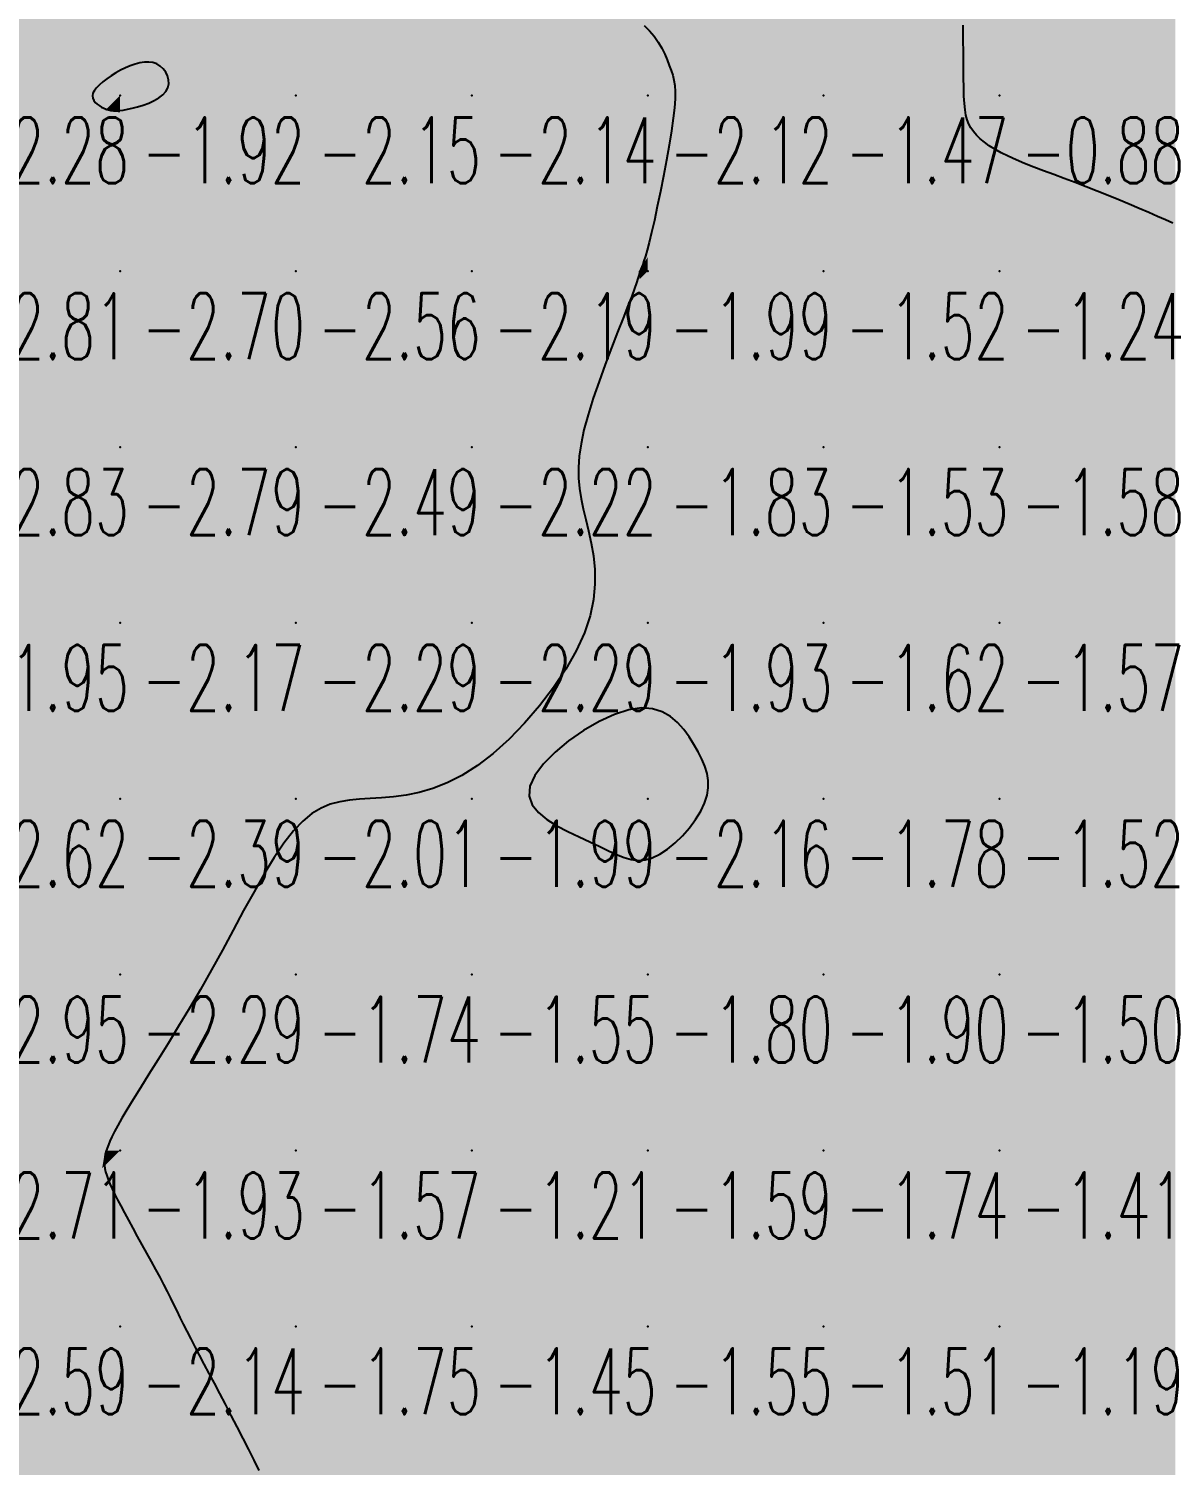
# Model space of a CAD drawing. Header units: millimetres. Extents: x 88261 to 90953, y 390274 to 392322.
# Drawn here: x 90385.1 to 90450.1, y 391089.3 to 391171 of the extents above; entities that cross this region are included whole.
import ezdxf
from ezdxf.enums import TextEntityAlignment as Align

# ---------------------------------------------------------------- set-up
doc = ezdxf.new("R2010")
doc.units = ezdxf.units.MM
doc.header["$LTSCALE"] = 25
for name, color, linetype in [('CN_03_00', 7, 'Continuous'), ('COTEAlt', 7, 'Continuous'), ('TN_COLORIAGE', 7, 'Continuous')]:
    doc.layers.add(name, color=color, linetype=linetype)
doc.styles.add('Simplex 1.0', font='Simplex.shx', dxfattribs={"width": 0.99, "height": 2.5})
doc.styles.get("Standard").update_dxf_attribs({"font": 'times.ttf'})

# ---------------------------------------------------------------- blocks, each defined once
blk = doc.blocks.new('COTE')
at = {"color": 0}
blk.add_point((0, 0), dxfattribs=at)
at = {"layer": 'COTEAlt'}
blk.add_attdef('ALT', text='', height=3.75, dxfattribs=at).set_placement((1.25, -1.25), align=Align.TOP_LEFT)

msp = doc.modelspace()

# ---------------------------------------------------------------- linework, layer by layer
at = {"layer": 'CN_03_00', "flags": 128}
for points, elevation in [([(90420.04, 391171.211), (90420.352, 391170.917), (90420.62, 391170.598), (90420.849, 391170.262), (90421.044, 391169.92), (90421.211, 391169.58), (90421.353, 391169.252), (90421.475, 391168.944), (90421.582, 391168.662), (90421.671, 391168.392), (90421.74, 391168.113), (90421.787, 391167.808), (90421.809, 391167.457), (90421.804, 391167.041), (90421.767, 391166.54), (90421.698, 391165.937), (90421.595, 391165.22), (90421.464, 391164.413), (90421.311, 391163.547), (90421.143, 391162.654), (90420.968, 391161.765), (90420.793, 391160.913), (90420.624, 391160.128), (90420.468, 391159.443), (90420.332, 391158.881), (90420.214, 391158.434), (90420.115, 391158.087), (90420.031, 391157.824), (90419.963, 391157.629), (90419.907, 391157.487), (90419.864, 391157.382), (90419.83, 391157.298), (90419.805, 391157.218), (90419.779, 391157.126), (90419.745, 391157.003), (90419.692, 391156.829), (90419.613, 391156.587), (90419.498, 391156.259), (90419.338, 391155.826), (90419.125, 391155.269), (90418.853, 391154.577), (90418.535, 391153.773), (90418.189, 391152.886), (90417.831, 391151.944), (90417.479, 391150.977), (90417.148, 391150.013), (90416.856, 391149.083), (90416.621, 391148.215), (90416.454, 391147.432), (90416.353, 391146.723), (90416.311, 391146.072), (90416.32, 391145.463), (90416.374, 391144.88), (90416.464, 391144.305), (90416.584, 391143.722), (90416.728, 391143.115), (90416.884, 391142.469), (90417.035, 391141.781), (90417.16, 391141.049), (90417.237, 391140.271), (90417.246, 391139.447), (90417.165, 391138.575), (90416.975, 391137.653), (90416.653, 391136.68), (90416.186, 391135.659), (90415.589, 391134.61), (90414.886, 391133.559), (90414.099, 391132.53), (90413.25, 391131.547), (90412.362, 391130.635), (90411.458, 391129.821), (90410.56, 391129.127), (90409.688, 391128.572), (90408.846, 391128.144), (90408.035, 391127.827), (90407.256, 391127.601), (90406.509, 391127.45), (90405.796, 391127.353), (90405.118, 391127.295), (90404.475, 391127.256), (90403.867, 391127.218), (90403.289, 391127.163), (90402.735, 391127.072), (90402.199, 391126.926), (90401.673, 391126.706), (90401.153, 391126.394), (90400.632, 391125.97), (90400.104, 391125.416), (90399.563, 391124.721), (90399.009, 391123.898), (90398.443, 391122.969), (90397.865, 391121.957), (90397.275, 391120.883), (90396.675, 391119.769), (90396.064, 391118.637), (90395.444, 391117.508), (90394.816, 391116.402), (90394.188, 391115.331), (90393.572, 391114.303), (90392.975, 391113.328), (90392.409, 391112.415), (90391.883, 391111.572), (90391.406, 391110.81), (90390.989, 391110.137), (90390.639, 391109.56), (90390.35, 391109.07), (90390.117, 391108.658), (90389.931, 391108.312), (90389.784, 391108.021), (90389.671, 391107.776), (90389.583, 391107.565), (90389.513, 391107.378), (90389.455, 391107.204), (90389.408, 391107.04), (90389.374, 391106.881), (90389.354, 391106.724), (90389.348, 391106.564), (90389.358, 391106.398), (90389.385, 391106.221), (90389.429, 391106.03), (90389.491, 391105.822), (90389.573, 391105.594), (90389.674, 391105.344), (90389.795, 391105.069), (90389.937, 391104.769), (90390.1, 391104.442), (90390.285, 391104.084), (90390.493, 391103.694), (90390.722, 391103.272), (90390.968, 391102.824), (90391.227, 391102.358), (90391.492, 391101.881), (90391.757, 391101.402), (90392.018, 391100.929), (90392.269, 391100.469), (90392.505, 391100.029), (90392.721, 391099.617), (90392.921, 391099.226), (90393.109, 391098.851), (90393.29, 391098.484), (90393.47, 391098.118), (90393.653, 391097.747), (90393.843, 391097.364), (90394.046, 391096.961), (90394.265, 391096.534), (90394.5, 391096.08), (90394.752, 391095.6), (90395.018, 391095.094), (90395.299, 391094.562), (90395.594, 391094.003), (90395.901, 391093.418), (90396.221, 391092.806), (90396.551, 391092.17), (90396.886, 391091.521), (90397.219, 391090.871), (90397.544, 391090.233), (90397.853, 391089.622), (90398.142, 391089.049)], -2), ([(90450.099, 391159.972), (90449.693, 391160.157), (90449.236, 391160.359), (90448.734, 391160.578), (90448.195, 391160.809), (90447.624, 391161.05), (90447.028, 391161.296), (90446.416, 391161.546), (90445.794, 391161.794), (90445.168, 391162.039), (90444.546, 391162.277), (90443.932, 391162.508), (90443.334, 391162.732), (90442.755, 391162.952), (90442.201, 391163.165), (90441.677, 391163.375), (90441.189, 391163.58), (90440.742, 391163.782), (90440.341, 391163.981), (90439.983, 391164.178), (90439.666, 391164.375), (90439.389, 391164.572), (90439.148, 391164.772), (90438.942, 391164.974), (90438.768, 391165.18), (90438.623, 391165.391), (90438.506, 391165.61), (90438.413, 391165.847), (90438.341, 391166.112), (90438.288, 391166.416), (90438.251, 391166.771), (90438.226, 391167.188), (90438.21, 391167.678), (90438.202, 391168.251), (90438.197, 391168.913), (90438.193, 391169.647), (90438.188, 391170.428), (90438.177, 391171.234)], -1)]:
    msp.add_lwpolyline(points, dxfattribs=dict(at, elevation=elevation))
at = {"layer": 'CN_03_00', "elevation": -2, "flags": 128}
for points in [[(90390.943, 391166.512), (90391.248, 391166.591), (90391.564, 391166.689), (90391.88, 391166.804), (90392.18, 391166.939), (90392.452, 391167.092), (90392.683, 391167.265), (90392.858, 391167.459), (90392.967, 391167.672), (90393.015, 391167.896), (90393.005, 391168.125), (90392.946, 391168.348), (90392.843, 391168.559), (90392.702, 391168.747), (90392.529, 391168.906), (90392.331, 391169.026), (90392.113, 391169.1), (90391.879, 391169.133), (90391.63, 391169.126), (90391.371, 391169.085), (90391.104, 391169.014), (90390.831, 391168.918), (90390.556, 391168.799), (90390.28, 391168.664), (90390.009, 391168.514), (90389.746, 391168.355), (90389.499, 391168.189), (90389.273, 391168.019), (90389.075, 391167.848), (90388.911, 391167.678), (90388.786, 391167.514), (90388.708, 391167.358), (90388.68, 391167.213), (90388.696, 391167.079), (90388.751, 391166.956), (90388.836, 391166.844), (90388.943, 391166.744), (90389.067, 391166.655), (90389.199, 391166.577), (90389.332, 391166.51), (90389.461, 391166.455), (90389.589, 391166.413), (90389.723, 391166.383), (90389.867, 391166.366), (90390.028, 391166.364), (90390.21, 391166.377), (90390.42, 391166.406), (90390.664, 391166.45), (90390.943, 391166.512)], [(90420.935, 391124.089), (90421.374, 391124.378), (90421.811, 391124.734), (90422.231, 391125.142), (90422.622, 391125.587), (90422.969, 391126.053), (90423.261, 391126.527), (90423.482, 391126.992), (90423.623, 391127.438), (90423.688, 391127.865), (90423.684, 391128.279), (90423.618, 391128.685), (90423.497, 391129.087), (90423.328, 391129.491), (90423.119, 391129.901), (90422.875, 391130.323), (90422.603, 391130.757), (90422.295, 391131.183), (90421.941, 391131.58), (90421.533, 391131.923), (90421.061, 391132.19), (90420.515, 391132.358), (90419.887, 391132.403), (90419.167, 391132.301), (90418.354, 391132.04), (90417.484, 391131.639), (90416.602, 391131.128), (90415.751, 391130.536), (90414.976, 391129.894), (90414.322, 391129.229), (90413.832, 391128.573), (90413.552, 391127.955), (90413.511, 391127.397), (90413.684, 391126.899), (90414.03, 391126.455), (90414.51, 391126.057), (90415.083, 391125.699), (90415.71, 391125.373), (90416.351, 391125.072), (90416.965, 391124.791), (90417.521, 391124.524), (90418.023, 391124.28), (90418.48, 391124.068), (90418.905, 391123.901), (90419.309, 391123.788), (90419.703, 391123.74), (90420.098, 391123.768), (90420.507, 391123.882), (90420.935, 391124.089)]]:
    msp.add_lwpolyline(points, close=True, dxfattribs=at)
at = {"layer": 'TN_COLORIAGE', "color": 111}
for points in [[(90380.249, 391177.239, -2.406), (90380.249, 391167.239, -2.406), (90390.249, 391177.239, -2.406)], [(90390.249, 391177.239, -2), (90390.249, 391168.804, -2), (90380.249, 391167.239, -2), (90388.15, 391167.239, -2)], [(90390.249, 391177.239, -2), (90390.249, 391168.804, -2), (90400.249, 391177.239, -2), (90392.537, 391169.528, -2)], [(90400.249, 391177.239, -2), (90392.537, 391169.528, -2), (90400.249, 391167.239, -2), (90393.59, 391167.239, -2)], [(90400.249, 391177.239, -2.282), (90400.249, 391167.239, -2.282), (90410.249, 391177.239, -2.282)], [(90400.249, 391167.239, -2.282), (90410.249, 391167.239, -2.282), (90410.249, 391177.239, -2.282)], [(90410.249, 391177.239, -2), (90417.029, 391177.239, -2), (90410.249, 391167.239, -2), (90415.449, 391172.44, -2)], [(90410.249, 391167.239, -2), (90415.449, 391172.44, -2), (90420.249, 391167.239, -2), (90420.249, 391171.94, -2)], [(90421.631, 391168.621, -2.119), (90420.249, 391171.94, -2.119), (90420.249, 391167.239, -2.119)], [(90421.631, 391168.621, -2.119), (90422.078, 391167.239, -2.119), (90420.249, 391167.239, -2.119)], [(90380.249, 391157.239, -2), (90389.398, 391166.389, -2), (90380.249, 391167.239, -2), (90388.15, 391167.239, -2)], [(90390.249, 391157.239, -2), (90390.249, 391166.268, -2), (90400.249, 391167.239, -2), (90393.59, 391167.239, -2)], [(90390.249, 391157.239, -2.15), (90400.249, 391157.239, -2.15), (90400.249, 391167.239, -2.15)], [(90400.249, 391157.239, -2.145), (90410.249, 391157.239, -2.145), (90410.249, 391167.239, -2.145)], [(90400.249, 391167.239, -2.145), (90400.249, 391157.239, -2.145), (90410.249, 391167.239, -2.145)], [(90410.249, 391157.239, -2), (90419.735, 391157.239, -2), (90420.249, 391167.239, -2), (90420.249, 391158.045, -2)], [(90410.249, 391167.239, -2.119), (90410.249, 391157.239, -2.119), (90420.249, 391167.239, -2.119)], [(90422.078, 391167.239, -2.119), (90420.249, 391158.045, -2.119), (90420.249, 391167.239, -2.119)], [(90380.249, 391157.239, -2), (90389.398, 391166.389, -2), (90390.249, 391157.239, -2), (90390.249, 391166.268, -2)], [(90380.249, 391157.239, -2.7), (90380.249, 391147.239, -2.7), (90390.249, 391157.239, -2.7)], [(90380.249, 391147.239, -2.7), (90390.249, 391147.239, -2.7), (90390.249, 391157.239, -2.7)], [(90390.249, 391157.239, -2.556), (90390.249, 391147.239, -2.556), (90400.249, 391157.239, -2.556)], [(90390.249, 391147.239, -2.556), (90400.249, 391147.239, -2.556), (90400.249, 391157.239, -2.556)], [(90400.249, 391157.239, -2.192), (90400.249, 391147.239, -2.192), (90410.249, 391157.239, -2.192)], [(90400.249, 391147.239, -2.192), (90410.249, 391147.239, -2.192), (90410.249, 391157.239, -2.192)], [(90410.249, 391147.239, -2), (90419.792, 391156.783, -2), (90410.249, 391157.239, -2), (90419.735, 391157.239, -2)], [(90415.843, 391147.239, -2.217), (90419.792, 391156.783, -2.217), (90410.249, 391147.239, -2.217)], [(90380.249, 391147.239, -2), (90380.249, 391137.856, -2), (90390.249, 391147.239, -2), (90380.895, 391137.886, -2)], [(90390.249, 391147.239, -2), (90380.895, 391137.886, -2), (90390.249, 391137.239, -2), (90382.727, 391137.239, -2)], [(90390.249, 391147.239, -2.491), (90390.249, 391137.239, -2.491), (90400.249, 391147.239, -2.491)], [(90390.249, 391137.239, -2.491), (90400.249, 391137.239, -2.491), (90400.249, 391147.239, -2.491)], [(90400.249, 391137.239, -2.217), (90410.249, 391137.239, -2.217), (90410.249, 391147.239, -2.217)], [(90400.249, 391147.239, -2.217), (90400.249, 391137.239, -2.217), (90410.249, 391147.239, -2.217)], [(90410.249, 391137.239, -2), (90416.562, 391143.552, -2), (90410.249, 391147.239, -2), (90415.843, 391147.239, -2)], [(90416.562, 391143.552, -2.293), (90418.277, 391137.239, -2.293), (90410.249, 391137.239, -2.293)], [(90380.249, 391127.239, -2), (90380.249, 391136.427, -2), (90390.249, 391137.239, -2), (90382.727, 391137.239, -2)], [(90380.249, 391127.239, -2.167), (90390.249, 391127.239, -2.167), (90390.249, 391137.239, -2.167)], [(90390.249, 391127.239, -2.287), (90400.249, 391127.239, -2.287), (90400.249, 391137.239, -2.287)], [(90390.249, 391137.239, -2.287), (90390.249, 391127.239, -2.287), (90400.249, 391137.239, -2.287)], [(90410.249, 391137.239, -2), (90410.249, 391127.57, -2), (90400.249, 391127.239, -2), (90404.088, 391127.239, -2)], [(90400.249, 391137.239, -2.293), (90400.249, 391127.239, -2.293), (90410.249, 391137.239, -2.293)], [(90418.277, 391137.239, -2.293), (90410.249, 391127.57, -2.293), (90410.249, 391137.239, -2.293)], [(90420.249, 391134.105, -2.158), (90410.847, 391127.239, -2.158), (90420.249, 391127.239, -2.158)], [(90423.158, 391130.149, -2.158), (90420.249, 391134.105, -2.158), (90420.249, 391127.239, -2.158)], [(90423.158, 391130.149, -2.158), (90424.371, 391127.239, -2.158), (90420.249, 391127.239, -2.158)], [(90380.249, 391127.239, -2.39), (90380.249, 391117.239, -2.39), (90390.249, 391127.239, -2.39)], [(90380.249, 391117.239, -2.39), (90390.249, 391117.239, -2.39), (90390.249, 391127.239, -2.39)], [(90390.249, 391127.239, -2.006), (90390.249, 391117.239, -2.006), (90400.249, 391127.239, -2.006)], [(90390.249, 391117.239, -2), (90395.541, 391117.239, -2), (90400.249, 391127.239, -2), (90400.249, 391127.005, -2)], [(90400.249, 391127.005, -2.006), (90404.088, 391127.239, -2.006), (90400.249, 391127.239, -2.006)], [(90417.674, 391124.664, -2.158), (90410.847, 391127.239, -2.158), (90420.249, 391127.239, -2.158)], [(90417.674, 391124.664, -2.158), (90420.249, 391122.847, -2.158), (90420.249, 391127.239, -2.158)], [(90424.371, 391127.239, -2.158), (90420.249, 391122.847, -2.158), (90420.249, 391127.239, -2.158)], [(90380.249, 391117.239, -2.293), (90380.249, 391107.239, -2.293), (90390.249, 391117.239, -2.293)], [(90380.249, 391107.239, -2), (90389.399, 391107.239, -2), (90390.249, 391117.239, -2), (90390.249, 391109.086, -2)], [(90395.541, 391117.239, -2.293), (90390.249, 391109.086, -2.293), (90390.249, 391117.239, -2.293)], [(90380.249, 391107.239, -2), (90389.399, 391107.239, -2), (90380.249, 391097.239, -2), (90389.231, 391106.222, -2)], [(90380.249, 391097.239, -2), (90389.231, 391106.222, -2), (90390.249, 391097.239, -2), (90390.249, 391104.056, -2)], [(90392.73, 391099.72, -2.142), (90390.249, 391104.056, -2.142), (90390.249, 391097.239, -2.142)], [(90392.73, 391099.72, -2.142), (90393.861, 391097.239, -2.142), (90390.249, 391097.239, -2.142)], [(90380.249, 391097.239, -2.142), (90380.249, 391087.239, -2.142), (90390.249, 391097.239, -2.142)], [(90380.249, 391087.239, -2.142), (90390.249, 391087.239, -2.142), (90390.249, 391097.239, -2.142)], [(90390.249, 391087.239, -2), (90396.099, 391093.09, -2), (90390.249, 391097.239, -2), (90393.861, 391097.239, -2)], [(90396.099, 391093.09, -2.354), (90399.068, 391087.239, -2.354), (90390.249, 391087.239, -2.354)]]:
    msp.add_solid(points, dxfattribs=at)
at = {"layer": 'TN_COLORIAGE', "color": 101}
for points in [[(90420.249, 391171.94, -1.26), (90421.631, 391168.621, -1.26), (90420.249, 391177.239, -1.26), (90430.249, 391177.239, -1.26)], [(90422.078, 391167.239, -1.26), (90421.631, 391168.621, -1.26), (90430.249, 391167.239, -1.26), (90430.249, 391177.239, -1.26)], [(90430.249, 391167.239, -1), (90438.233, 391175.224, -1), (90430.249, 391177.239, -1), (90437.115, 391177.239, -1)], [(90438.161, 391167.239, -1.47), (90438.233, 391175.224, -1.47), (90430.249, 391167.239, -1.47)], [(90392.537, 391169.528, -1.925), (90390.249, 391168.804, -1.925), (90390.249, 391167.239, -1.925)], [(90393.59, 391167.239, -1.925), (90392.537, 391169.528, -1.925), (90390.249, 391167.239, -1.925)], [(90388.15, 391167.239, -1.925), (90390.249, 391168.804, -1.925), (90390.249, 391167.239, -1.925)], [(90388.15, 391167.239, -1.925), (90389.398, 391166.389, -1.925), (90390.249, 391167.239, -1.925)], [(90390.249, 391166.268, -1.925), (90389.398, 391166.389, -1.925), (90390.249, 391167.239, -1.925)], [(90393.59, 391167.239, -1.925), (90390.249, 391166.268, -1.925), (90390.249, 391167.239, -1.925)], [(90420.249, 391157.239, -1.47), (90430.249, 391157.239, -1.47), (90430.249, 391167.239, -1.47)], [(90420.249, 391158.045, -1.47), (90422.078, 391167.239, -1.47), (90420.249, 391157.239, -1.47), (90430.249, 391167.239, -1.47)], [(90430.249, 391157.239, -1), (90438.332, 391165.323, -1), (90430.249, 391167.239, -1), (90438.161, 391167.239, -1)], [(90430.249, 391157.239, -1), (90438.332, 391165.323, -1), (90440.249, 391157.239, -1), (90440.249, 391163.813, -1)], [(90445.127, 391162.118, -1.238), (90440.249, 391163.813, -1.238), (90440.249, 391157.239, -1.238)], [(90440.249, 391157.239, -1), (90445.127, 391162.118, -1), (90450.249, 391157.239, -1), (90450.249, 391159.949, -1)], [(90420.249, 391158.045, -1.99), (90419.735, 391157.239, -1.99), (90420.249, 391157.239, -1.99)], [(90419.792, 391156.783, -1.829), (90415.843, 391147.239, -1.829), (90420.249, 391157.239, -1.829), (90420.249, 391147.239, -1.829)], [(90419.735, 391157.239, -1.99), (90419.792, 391156.783, -1.99), (90420.249, 391157.239, -1.99)], [(90420.249, 391157.239, -1.523), (90420.249, 391147.239, -1.523), (90430.249, 391157.239, -1.523)], [(90420.249, 391147.239, -1.523), (90430.249, 391147.239, -1.523), (90430.249, 391157.239, -1.523)], [(90430.249, 391157.239, -1.238), (90430.249, 391147.239, -1.238), (90440.249, 391157.239, -1.238)], [(90430.249, 391147.239, -1.238), (90440.249, 391147.239, -1.238), (90440.249, 391157.239, -1.238)], [(90440.249, 391157.239, -1.093), (90440.249, 391147.239, -1.093), (90450.249, 391157.239, -1.093)], [(90440.249, 391147.239, -1.093), (90450.249, 391147.239, -1.093), (90450.249, 391157.239, -1.093)], [(90415.843, 391147.239, -1.829), (90416.562, 391143.552, -1.829), (90420.249, 391147.239, -1.829)], [(90418.277, 391137.239, -1.829), (90416.562, 391143.552, -1.829), (90420.249, 391137.239, -1.829), (90420.249, 391147.239, -1.829)], [(90420.249, 391137.239, -1.527), (90430.249, 391137.239, -1.527), (90430.249, 391147.239, -1.527)], [(90420.249, 391147.239, -1.527), (90420.249, 391137.239, -1.527), (90430.249, 391147.239, -1.527)], [(90430.249, 391147.239, -1.584), (90430.249, 391137.239, -1.584), (90440.249, 391147.239, -1.584)], [(90430.249, 391137.239, -1.584), (90440.249, 391137.239, -1.584), (90440.249, 391147.239, -1.584)], [(90440.249, 391147.239, -1.282), (90440.249, 391137.239, -1.282), (90450.249, 391147.239, -1.282)], [(90440.249, 391137.239, -1.282), (90450.249, 391137.239, -1.282), (90450.249, 391147.239, -1.282)], [(90410.249, 391127.57, -1.928), (90418.277, 391137.239, -1.928), (90410.249, 391127.239, -1.928), (90420.249, 391137.239, -1.928)], [(90410.847, 391127.239, -1.928), (90420.249, 391134.105, -1.928), (90410.249, 391127.239, -1.928), (90420.249, 391137.239, -1.928)], [(90420.249, 391134.105, -1.616), (90423.158, 391130.149, -1.616), (90420.249, 391137.239, -1.616), (90430.249, 391137.239, -1.616)], [(90424.371, 391127.239, -1.616), (90423.158, 391130.149, -1.616), (90430.249, 391127.239, -1.616), (90430.249, 391137.239, -1.616)], [(90430.249, 391137.239, -1.565), (90430.249, 391127.239, -1.565), (90440.249, 391137.239, -1.565)], [(90430.249, 391127.239, -1.565), (90440.249, 391127.239, -1.565), (90440.249, 391137.239, -1.565)], [(90440.249, 391137.239, -1.397), (90440.249, 391127.239, -1.397), (90450.249, 391137.239, -1.397)], [(90440.249, 391127.239, -1.397), (90450.249, 391127.239, -1.397), (90450.249, 391137.239, -1.397)], [(90404.088, 391127.239, -1.99), (90410.249, 391127.57, -1.99), (90410.249, 391127.239, -1.99)], [(90400.249, 391127.005, -1.739), (90395.541, 391117.239, -1.739), (90400.249, 391117.239, -1.739)], [(90404.088, 391127.239, -1.739), (90400.249, 391127.005, -1.739), (90410.249, 391127.239, -1.739), (90400.249, 391117.239, -1.739)], [(90400.249, 391117.239, -1.99), (90410.249, 391117.239, -1.99), (90410.249, 391127.239, -1.99)], [(90410.847, 391127.239, -1.545), (90417.674, 391124.664, -1.545), (90410.249, 391127.239, -1.545), (90410.249, 391117.239, -1.545)], [(90420.249, 391122.847, -1.775), (90424.371, 391127.239, -1.775), (90420.249, 391117.239, -1.775), (90430.249, 391127.239, -1.775)], [(90420.249, 391117.239, -1.775), (90430.249, 391117.239, -1.775), (90430.249, 391127.239, -1.775)], [(90430.249, 391127.239, -1.523), (90430.249, 391117.239, -1.523), (90440.249, 391127.239, -1.523)], [(90430.249, 391117.239, -1.523), (90440.249, 391117.239, -1.523), (90440.249, 391127.239, -1.523)], [(90440.249, 391127.239, -1.345), (90440.249, 391117.239, -1.345), (90450.249, 391127.239, -1.345)], [(90440.249, 391117.239, -1.345), (90450.249, 391117.239, -1.345), (90450.249, 391127.239, -1.345)], [(90420.249, 391122.847, -1.545), (90417.674, 391124.664, -1.545), (90420.249, 391117.239, -1.545), (90410.249, 391117.239, -1.545)], [(90390.249, 391109.086, -1.739), (90395.541, 391117.239, -1.739), (90390.249, 391107.239, -1.739), (90400.249, 391117.239, -1.739)], [(90390.249, 391107.239, -1.739), (90400.249, 391107.239, -1.739), (90400.249, 391117.239, -1.739)], [(90400.249, 391117.239, -1.545), (90400.249, 391107.239, -1.545), (90410.249, 391117.239, -1.545)], [(90400.249, 391107.239, -1.545), (90410.249, 391107.239, -1.545), (90410.249, 391117.239, -1.545)], [(90410.249, 391117.239, -1.799), (90410.249, 391107.239, -1.799), (90420.249, 391117.239, -1.799)], [(90410.249, 391107.239, -1.799), (90420.249, 391107.239, -1.799), (90420.249, 391117.239, -1.799)], [(90420.249, 391117.239, -1.899), (90420.249, 391107.239, -1.899), (90430.249, 391117.239, -1.899)], [(90420.249, 391107.239, -1.899), (90430.249, 391107.239, -1.899), (90430.249, 391117.239, -1.899)], [(90430.249, 391117.239, -1.499), (90430.249, 391107.239, -1.499), (90440.249, 391117.239, -1.499)], [(90430.249, 391107.239, -1.499), (90440.249, 391107.239, -1.499), (90440.249, 391117.239, -1.499)], [(90440.249, 391107.239, -1.29), (90450.249, 391107.239, -1.29), (90450.249, 391117.239, -1.29)], [(90440.249, 391117.239, -1.29), (90440.249, 391107.239, -1.29), (90450.249, 391117.239, -1.29)], [(90390.249, 391109.086, -1.934), (90389.399, 391107.239, -1.934), (90390.249, 391107.239, -1.934)], [(90389.231, 391106.222, -1.934), (90389.399, 391107.239, -1.934), (90390.249, 391107.239, -1.934)], [(90390.249, 391104.056, -1.934), (90389.231, 391106.222, -1.934), (90390.249, 391107.239, -1.934)], [(90390.249, 391104.056, -1.57), (90392.73, 391099.72, -1.57), (90390.249, 391107.239, -1.57), (90400.249, 391107.239, -1.57)], [(90393.861, 391097.239, -1.57), (90392.73, 391099.72, -1.57), (90400.249, 391097.239, -1.57), (90400.249, 391107.239, -1.57)], [(90400.249, 391107.239, -1.214), (90400.249, 391097.239, -1.214), (90410.249, 391107.239, -1.214)], [(90400.249, 391097.239, -1.214), (90410.249, 391097.239, -1.214), (90410.249, 391107.239, -1.214)], [(90410.249, 391097.239, -1.593), (90420.249, 391097.239, -1.593), (90420.249, 391107.239, -1.593)], [(90410.249, 391107.239, -1.593), (90410.249, 391097.239, -1.593), (90420.249, 391107.239, -1.593)], [(90420.249, 391097.239, -1.741), (90430.249, 391097.239, -1.741), (90430.249, 391107.239, -1.741)], [(90420.249, 391107.239, -1.741), (90420.249, 391097.239, -1.741), (90430.249, 391107.239, -1.741)], [(90430.249, 391097.239, -1.414), (90440.249, 391097.239, -1.414), (90440.249, 391107.239, -1.414)], [(90430.249, 391107.239, -1.414), (90430.249, 391097.239, -1.414), (90440.249, 391107.239, -1.414)], [(90440.249, 391097.239, -1.252), (90450.249, 391097.239, -1.252), (90450.249, 391107.239, -1.252)], [(90440.249, 391107.239, -1.252), (90440.249, 391097.239, -1.252), (90450.249, 391107.239, -1.252)], [(90393.861, 391097.239, -1.749), (90396.099, 391093.09, -1.749), (90400.249, 391097.239, -1.749)], [(90399.068, 391087.239, -1.749), (90396.099, 391093.09, -1.749), (90400.249, 391087.239, -1.749), (90400.249, 391097.239, -1.749)], [(90400.249, 391097.239, -1.445), (90400.249, 391087.239, -1.445), (90410.249, 391097.239, -1.445)], [(90400.249, 391087.239, -1.445), (90410.249, 391087.239, -1.445), (90410.249, 391097.239, -1.445)], [(90410.249, 391087.239, -1.554), (90420.249, 391087.239, -1.554), (90420.249, 391097.239, -1.554)], [(90410.249, 391097.239, -1.554), (90410.249, 391087.239, -1.554), (90420.249, 391097.239, -1.554)], [(90420.249, 391097.239, -1.515), (90420.249, 391087.239, -1.515), (90430.249, 391097.239, -1.515)], [(90420.249, 391087.239, -1.515), (90430.249, 391087.239, -1.515), (90430.249, 391097.239, -1.515)], [(90430.249, 391097.239, -1.191), (90430.249, 391087.239, -1.191), (90440.249, 391097.239, -1.191)], [(90430.249, 391087.239, -1.191), (90440.249, 391087.239, -1.191), (90440.249, 391097.239, -1.191)], [(90440.249, 391087.239, -1.228), (90450.249, 391087.239, -1.228), (90450.249, 391097.239, -1.228)], [(90440.249, 391097.239, -1.228), (90440.249, 391087.239, -1.228), (90450.249, 391097.239, -1.228)]]:
    msp.add_solid(points, dxfattribs=at)
at = {"layer": 'TN_COLORIAGE', "color": 91}
for points in [[(90438.233, 391175.224, -0.876), (90438.161, 391167.239, -0.876), (90440.249, 391177.239, -0.876), (90440.249, 391167.239, -0.876)], [(90449.075, 391177.239, -0.876), (90449.12, 391176.111, -0.876), (90440.249, 391177.239, -0.876), (90440.249, 391167.239, -0.876)], [(90449.12, 391176.111, -0.75), (90450.249, 391176.645, -0.75), (90440.249, 391167.239, -0.75), (90450.249, 391167.239, -0.75)], [(90438.161, 391167.239, -0.876), (90438.332, 391165.323, -0.876), (90440.249, 391167.239, -0.876)], [(90440.249, 391163.813, -0.876), (90438.332, 391165.323, -0.876), (90440.249, 391167.239, -0.876)], [(90440.249, 391163.813, -0.75), (90445.127, 391162.118, -0.75), (90440.249, 391167.239, -0.75), (90450.249, 391167.239, -0.75)], [(90450.249, 391159.949, -0.75), (90445.127, 391162.118, -0.75), (90450.249, 391167.239, -0.75)]]:
    msp.add_solid(points, dxfattribs=at)

# ---------------------------------------------------------------- block references
at = {"layer": 'COTEAlt'}
ref = msp.add_blockref('COTE', (90380.249, 391167.239), dxfattribs=at)
ref.add_attrib('ALT', '-2.28', dxfattribs={"height": 3.75, "style": 'Simplex 1.0', "width": 0.6}).set_placement((90381.499, 391165.989), align=Align.TOP_LEFT)
ref = msp.add_blockref('COTE', (90390.249, 391167.239), dxfattribs=at)
ref.add_attrib('ALT', '-1.92', dxfattribs={"height": 3.75, "style": 'Simplex 1.0', "width": 0.6}).set_placement((90391.499, 391165.989), align=Align.TOP_LEFT)
ref = msp.add_blockref('COTE', (90400.249, 391167.239), dxfattribs=at)
ref.add_attrib('ALT', '-2.15', dxfattribs={"height": 3.75, "style": 'Simplex 1.0', "width": 0.6}).set_placement((90401.499, 391165.989), align=Align.TOP_LEFT)
ref = msp.add_blockref('COTE', (90410.249, 391167.239), dxfattribs=at)
ref.add_attrib('ALT', '-2.14', dxfattribs={"height": 3.75, "style": 'Simplex 1.0', "width": 0.6}).set_placement((90411.499, 391165.989), align=Align.TOP_LEFT)
ref = msp.add_blockref('COTE', (90420.249, 391167.239), dxfattribs=at)
ref.add_attrib('ALT', '-2.12', dxfattribs={"height": 3.75, "style": 'Simplex 1.0', "width": 0.6}).set_placement((90421.499, 391165.989), align=Align.TOP_LEFT)
ref = msp.add_blockref('COTE', (90430.249, 391167.239), dxfattribs=at)
ref.add_attrib('ALT', '-1.47', dxfattribs={"height": 3.75, "style": 'Simplex 1.0', "width": 0.6}).set_placement((90431.499, 391165.989), align=Align.TOP_LEFT)
ref = msp.add_blockref('COTE', (90440.249, 391167.239), dxfattribs=at)
ref.add_attrib('ALT', '-0.88', dxfattribs={"height": 3.75, "style": 'Simplex 1.0', "width": 0.6}).set_placement((90441.499, 391165.989), align=Align.TOP_LEFT)
ref = msp.add_blockref('COTE', (90380.249, 391157.239), dxfattribs=at)
ref.add_attrib('ALT', '-2.81', dxfattribs={"height": 3.75, "style": 'Simplex 1.0', "width": 0.6}).set_placement((90381.499, 391155.989), align=Align.TOP_LEFT)
ref = msp.add_blockref('COTE', (90390.249, 391157.239), dxfattribs=at)
ref.add_attrib('ALT', '-2.70', dxfattribs={"height": 3.75, "style": 'Simplex 1.0', "width": 0.6}).set_placement((90391.499, 391155.989), align=Align.TOP_LEFT)
ref = msp.add_blockref('COTE', (90400.249, 391157.239), dxfattribs=at)
ref.add_attrib('ALT', '-2.56', dxfattribs={"height": 3.75, "style": 'Simplex 1.0', "width": 0.6}).set_placement((90401.499, 391155.989), align=Align.TOP_LEFT)
ref = msp.add_blockref('COTE', (90410.249, 391157.239), dxfattribs=at)
ref.add_attrib('ALT', '-2.19', dxfattribs={"height": 3.75, "style": 'Simplex 1.0', "width": 0.6}).set_placement((90411.499, 391155.989), align=Align.TOP_LEFT)
ref = msp.add_blockref('COTE', (90420.249, 391157.239), dxfattribs=at)
ref.add_attrib('ALT', '-1.99', dxfattribs={"height": 3.75, "style": 'Simplex 1.0', "width": 0.6}).set_placement((90421.499, 391155.989), align=Align.TOP_LEFT)
ref = msp.add_blockref('COTE', (90430.249, 391157.239), dxfattribs=at)
ref.add_attrib('ALT', '-1.52', dxfattribs={"height": 3.75, "style": 'Simplex 1.0', "width": 0.6}).set_placement((90431.499, 391155.989), align=Align.TOP_LEFT)
ref = msp.add_blockref('COTE', (90440.249, 391157.239), dxfattribs=at)
ref.add_attrib('ALT', '-1.24', dxfattribs={"height": 3.75, "style": 'Simplex 1.0', "width": 0.6}).set_placement((90441.499, 391155.989), align=Align.TOP_LEFT)
ref = msp.add_blockref('COTE', (90380.249, 391147.239), dxfattribs=at)
ref.add_attrib('ALT', '-2.83', dxfattribs={"height": 3.75, "style": 'Simplex 1.0', "width": 0.6}).set_placement((90381.499, 391145.989), align=Align.TOP_LEFT)
ref = msp.add_blockref('COTE', (90390.249, 391147.239), dxfattribs=at)
ref.add_attrib('ALT', '-2.79', dxfattribs={"height": 3.75, "style": 'Simplex 1.0', "width": 0.6}).set_placement((90391.499, 391145.989), align=Align.TOP_LEFT)
ref = msp.add_blockref('COTE', (90400.249, 391147.239), dxfattribs=at)
ref.add_attrib('ALT', '-2.49', dxfattribs={"height": 3.75, "style": 'Simplex 1.0', "width": 0.6}).set_placement((90401.499, 391145.989), align=Align.TOP_LEFT)
ref = msp.add_blockref('COTE', (90410.249, 391147.239), dxfattribs=at)
ref.add_attrib('ALT', '-2.22', dxfattribs={"height": 3.75, "style": 'Simplex 1.0', "width": 0.6}).set_placement((90411.499, 391145.989), align=Align.TOP_LEFT)
ref = msp.add_blockref('COTE', (90420.249, 391147.239), dxfattribs=at)
ref.add_attrib('ALT', '-1.83', dxfattribs={"height": 3.75, "style": 'Simplex 1.0', "width": 0.6}).set_placement((90421.499, 391145.989), align=Align.TOP_LEFT)
ref = msp.add_blockref('COTE', (90430.249, 391147.239), dxfattribs=at)
ref.add_attrib('ALT', '-1.53', dxfattribs={"height": 3.75, "style": 'Simplex 1.0', "width": 0.6}).set_placement((90431.499, 391145.989), align=Align.TOP_LEFT)
ref = msp.add_blockref('COTE', (90440.249, 391147.239), dxfattribs=at)
ref.add_attrib('ALT', '-1.58', dxfattribs={"height": 3.75, "style": 'Simplex 1.0', "width": 0.6}).set_placement((90441.499, 391145.989), align=Align.TOP_LEFT)
ref = msp.add_blockref('COTE', (90380.249, 391137.239), dxfattribs=at)
ref.add_attrib('ALT', '-1.95', dxfattribs={"height": 3.75, "style": 'Simplex 1.0', "width": 0.6}).set_placement((90381.499, 391135.989), align=Align.TOP_LEFT)
ref = msp.add_blockref('COTE', (90390.249, 391137.239), dxfattribs=at)
ref.add_attrib('ALT', '-2.17', dxfattribs={"height": 3.75, "style": 'Simplex 1.0', "width": 0.6}).set_placement((90391.499, 391135.989), align=Align.TOP_LEFT)
ref = msp.add_blockref('COTE', (90400.249, 391137.239), dxfattribs=at)
ref.add_attrib('ALT', '-2.29', dxfattribs={"height": 3.75, "style": 'Simplex 1.0', "width": 0.6}).set_placement((90401.499, 391135.989), align=Align.TOP_LEFT)
ref = msp.add_blockref('COTE', (90410.249, 391137.239), dxfattribs=at)
ref.add_attrib('ALT', '-2.29', dxfattribs={"height": 3.75, "style": 'Simplex 1.0', "width": 0.6}).set_placement((90411.499, 391135.989), align=Align.TOP_LEFT)
ref = msp.add_blockref('COTE', (90420.249, 391137.239), dxfattribs=at)
ref.add_attrib('ALT', '-1.93', dxfattribs={"height": 3.75, "style": 'Simplex 1.0', "width": 0.6}).set_placement((90421.499, 391135.989), align=Align.TOP_LEFT)
ref = msp.add_blockref('COTE', (90430.249, 391137.239), dxfattribs=at)
ref.add_attrib('ALT', '-1.62', dxfattribs={"height": 3.75, "style": 'Simplex 1.0', "width": 0.6}).set_placement((90431.499, 391135.989), align=Align.TOP_LEFT)
ref = msp.add_blockref('COTE', (90440.249, 391137.239), dxfattribs=at)
ref.add_attrib('ALT', '-1.57', dxfattribs={"height": 3.75, "style": 'Simplex 1.0', "width": 0.6}).set_placement((90441.499, 391135.989), align=Align.TOP_LEFT)
ref = msp.add_blockref('COTE', (90380.249, 391127.239), dxfattribs=at)
ref.add_attrib('ALT', '-2.62', dxfattribs={"height": 3.75, "style": 'Simplex 1.0', "width": 0.6}).set_placement((90381.499, 391125.989), align=Align.TOP_LEFT)
ref = msp.add_blockref('COTE', (90390.249, 391127.239), dxfattribs=at)
ref.add_attrib('ALT', '-2.39', dxfattribs={"height": 3.75, "style": 'Simplex 1.0', "width": 0.6}).set_placement((90391.499, 391125.989), align=Align.TOP_LEFT)
ref = msp.add_blockref('COTE', (90400.249, 391127.239), dxfattribs=at)
ref.add_attrib('ALT', '-2.01', dxfattribs={"height": 3.75, "style": 'Simplex 1.0', "width": 0.6}).set_placement((90401.499, 391125.989), align=Align.TOP_LEFT)
ref = msp.add_blockref('COTE', (90410.249, 391127.239), dxfattribs=at)
ref.add_attrib('ALT', '-1.99', dxfattribs={"height": 3.75, "style": 'Simplex 1.0', "width": 0.6}).set_placement((90411.499, 391125.989), align=Align.TOP_LEFT)
ref = msp.add_blockref('COTE', (90420.249, 391127.239), dxfattribs=at)
ref.add_attrib('ALT', '-2.16', dxfattribs={"height": 3.75, "style": 'Simplex 1.0', "width": 0.6}).set_placement((90421.499, 391125.989), align=Align.TOP_LEFT)
ref = msp.add_blockref('COTE', (90430.249, 391127.239), dxfattribs=at)
ref.add_attrib('ALT', '-1.78', dxfattribs={"height": 3.75, "style": 'Simplex 1.0', "width": 0.6}).set_placement((90431.499, 391125.989), align=Align.TOP_LEFT)
ref = msp.add_blockref('COTE', (90440.249, 391127.239), dxfattribs=at)
ref.add_attrib('ALT', '-1.52', dxfattribs={"height": 3.75, "style": 'Simplex 1.0', "width": 0.6}).set_placement((90441.499, 391125.989), align=Align.TOP_LEFT)
ref = msp.add_blockref('COTE', (90380.249, 391117.239), dxfattribs=at)
ref.add_attrib('ALT', '-2.95', dxfattribs={"height": 3.75, "style": 'Simplex 1.0', "width": 0.6}).set_placement((90381.499, 391115.989), align=Align.TOP_LEFT)
ref = msp.add_blockref('COTE', (90390.249, 391117.239), dxfattribs=at)
ref.add_attrib('ALT', '-2.29', dxfattribs={"height": 3.75, "style": 'Simplex 1.0', "width": 0.6}).set_placement((90391.499, 391115.989), align=Align.TOP_LEFT)
ref = msp.add_blockref('COTE', (90400.249, 391117.239), dxfattribs=at)
ref.add_attrib('ALT', '-1.74', dxfattribs={"height": 3.75, "style": 'Simplex 1.0', "width": 0.6}).set_placement((90401.499, 391115.989), align=Align.TOP_LEFT)
ref = msp.add_blockref('COTE', (90410.249, 391117.239), dxfattribs=at)
ref.add_attrib('ALT', '-1.55', dxfattribs={"height": 3.75, "style": 'Simplex 1.0', "width": 0.6}).set_placement((90411.499, 391115.989), align=Align.TOP_LEFT)
ref = msp.add_blockref('COTE', (90420.249, 391117.239), dxfattribs=at)
ref.add_attrib('ALT', '-1.80', dxfattribs={"height": 3.75, "style": 'Simplex 1.0', "width": 0.6}).set_placement((90421.499, 391115.989), align=Align.TOP_LEFT)
ref = msp.add_blockref('COTE', (90430.249, 391117.239), dxfattribs=at)
ref.add_attrib('ALT', '-1.90', dxfattribs={"height": 3.75, "style": 'Simplex 1.0', "width": 0.6}).set_placement((90431.499, 391115.989), align=Align.TOP_LEFT)
ref = msp.add_blockref('COTE', (90440.249, 391117.239), dxfattribs=at)
ref.add_attrib('ALT', '-1.50', dxfattribs={"height": 3.75, "style": 'Simplex 1.0', "width": 0.6}).set_placement((90441.499, 391115.989), align=Align.TOP_LEFT)
ref = msp.add_blockref('COTE', (90380.249, 391107.239), dxfattribs=at)
ref.add_attrib('ALT', '-2.71', dxfattribs={"height": 3.75, "style": 'Simplex 1.0', "width": 0.6}).set_placement((90381.499, 391105.989), align=Align.TOP_LEFT)
ref = msp.add_blockref('COTE', (90390.249, 391107.239), dxfattribs=at)
ref.add_attrib('ALT', '-1.93', dxfattribs={"height": 3.75, "style": 'Simplex 1.0', "width": 0.6}).set_placement((90391.499, 391105.989), align=Align.TOP_LEFT)
ref = msp.add_blockref('COTE', (90400.249, 391107.239), dxfattribs=at)
ref.add_attrib('ALT', '-1.57', dxfattribs={"height": 3.75, "style": 'Simplex 1.0', "width": 0.6}).set_placement((90401.499, 391105.989), align=Align.TOP_LEFT)
ref = msp.add_blockref('COTE', (90410.249, 391107.239), dxfattribs=at)
ref.add_attrib('ALT', '-1.21', dxfattribs={"height": 3.75, "style": 'Simplex 1.0', "width": 0.6}).set_placement((90411.499, 391105.989), align=Align.TOP_LEFT)
ref = msp.add_blockref('COTE', (90420.249, 391107.239), dxfattribs=at)
ref.add_attrib('ALT', '-1.59', dxfattribs={"height": 3.75, "style": 'Simplex 1.0', "width": 0.6}).set_placement((90421.499, 391105.989), align=Align.TOP_LEFT)
ref = msp.add_blockref('COTE', (90430.249, 391107.239), dxfattribs=at)
ref.add_attrib('ALT', '-1.74', dxfattribs={"height": 3.75, "style": 'Simplex 1.0', "width": 0.6}).set_placement((90431.499, 391105.989), align=Align.TOP_LEFT)
ref = msp.add_blockref('COTE', (90440.249, 391107.239), dxfattribs=at)
ref.add_attrib('ALT', '-1.41', dxfattribs={"height": 3.75, "style": 'Simplex 1.0', "width": 0.6}).set_placement((90441.499, 391105.989), align=Align.TOP_LEFT)
ref = msp.add_blockref('COTE', (90380.249, 391097.239), dxfattribs=at)
ref.add_attrib('ALT', '-2.59', dxfattribs={"height": 3.75, "style": 'Simplex 1.0', "width": 0.6}).set_placement((90381.499, 391095.989), align=Align.TOP_LEFT)
ref = msp.add_blockref('COTE', (90390.249, 391097.239), dxfattribs=at)
ref.add_attrib('ALT', '-2.14', dxfattribs={"height": 3.75, "style": 'Simplex 1.0', "width": 0.6}).set_placement((90391.499, 391095.989), align=Align.TOP_LEFT)
ref = msp.add_blockref('COTE', (90400.249, 391097.239), dxfattribs=at)
ref.add_attrib('ALT', '-1.75', dxfattribs={"height": 3.75, "style": 'Simplex 1.0', "width": 0.6}).set_placement((90401.499, 391095.989), align=Align.TOP_LEFT)
ref = msp.add_blockref('COTE', (90410.249, 391097.239), dxfattribs=at)
ref.add_attrib('ALT', '-1.45', dxfattribs={"height": 3.75, "style": 'Simplex 1.0', "width": 0.6}).set_placement((90411.499, 391095.989), align=Align.TOP_LEFT)
ref = msp.add_blockref('COTE', (90420.249, 391097.239), dxfattribs=at)
ref.add_attrib('ALT', '-1.55', dxfattribs={"height": 3.75, "style": 'Simplex 1.0', "width": 0.6}).set_placement((90421.499, 391095.989), align=Align.TOP_LEFT)
ref = msp.add_blockref('COTE', (90430.249, 391097.239), dxfattribs=at)
ref.add_attrib('ALT', '-1.51', dxfattribs={"height": 3.75, "style": 'Simplex 1.0', "width": 0.6}).set_placement((90431.499, 391095.989), align=Align.TOP_LEFT)
ref = msp.add_blockref('COTE', (90440.249, 391097.239), dxfattribs=at)
ref.add_attrib('ALT', '-1.19', dxfattribs={"height": 3.75, "style": 'Simplex 1.0', "width": 0.6}).set_placement((90441.499, 391095.989), align=Align.TOP_LEFT)

doc.saveas('drawing.dxf')
